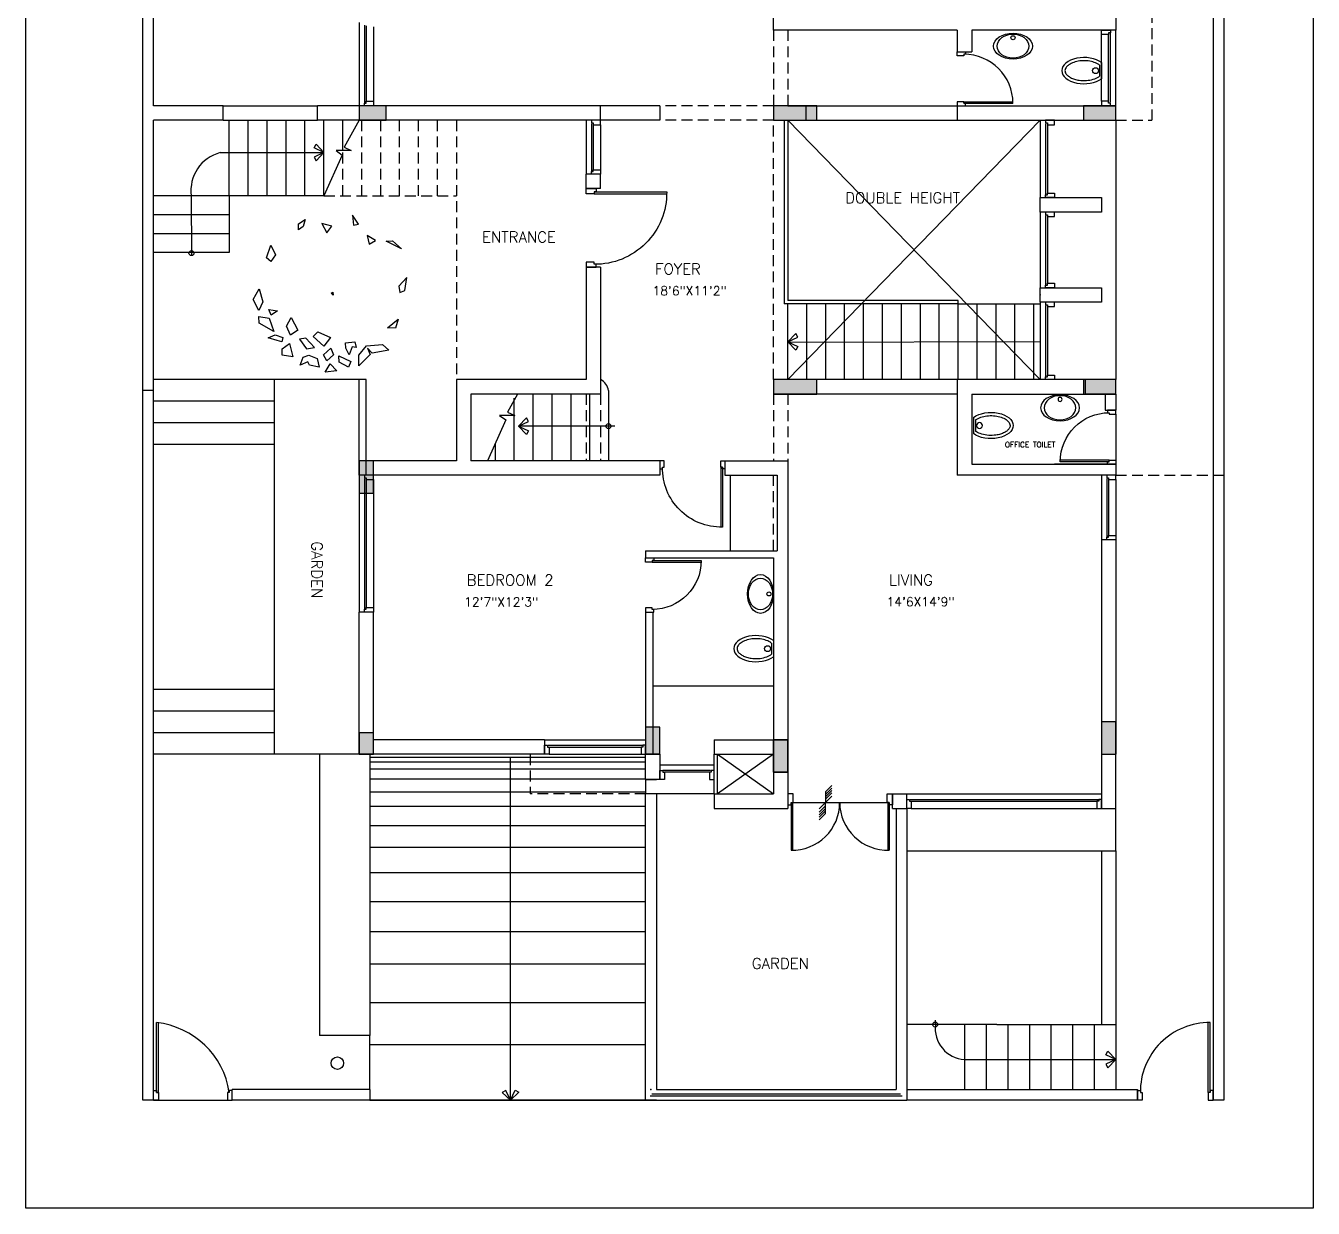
# Model space of a CAD drawing. Header units: inches. Extents: x 26246 to 28973, y 2110 to 3144.
# Drawn here: x 26874 to 27588, y 2110 to 2767 of the extents above; entities that cross this region are included whole.
import ezdxf

# ---------------------------------------------------------------- set-up
doc = ezdxf.new("R2010")
doc.units = ezdxf.units.IN
doc.header["$LTSCALE"] = 6
doc.header["$MEASUREMENT"] = 0
doc.linetypes.add('HIDDEN', pattern=[0.375, 0.25, -0.125])
doc.layers.get('0').update_dxf_attribs({"color": 8, "linetype": 'CONTINUOUS'})
doc.layers.get('Defpoints').update_dxf_attribs({"color": 8, "linetype": 'CONTINUOUS'})
for name, color, linetype in [('col', 2, 'CONTINUOUS'), ('door', 5, 'CONTINUOUS'), ('ELEVATION1', 8, 'HIDDEN'), ('FRAME', 3, 'CONTINUOUS'), ('FURN', 32, 'CONTINUOUS'), ('HATCH', 253, 'CONTINUOUS'), ('LANDSCAPE', 8, 'CONTINUOUS'), ('SILL', 5, 'CONTINUOUS'), ('SITE', 6, 'CONTINUOUS'), ('stair', 40, 'CONTINUOUS'), ('TEXT', 3, 'CONTINUOUS'), ('WALL', 7, 'CONTINUOUS'), ('window', 4, 'CONTINUOUS')]:
    doc.layers.add(name, color=color, linetype=linetype)
doc.styles.add('ATTR', font='romans.shx', dxfattribs={"width": 0.8, "height": 0.7})
doc.styles.add('SIMPLEX', font='simplex.shx', dxfattribs={"height": 6})

# ---------------------------------------------------------------- blocks, each defined once
blk = doc.blocks.new('FRAME')
at = {"layer": 'FRAME', "lineweight": -2}
for p, q in [((-2.5, 4), (-2.5, 0)), ((-1.5, 4), (-2.5, 4)), ((-2.5, 0), (0, 0)), ((-1.5, 5), (-1.5, 4)), ((0, 5), (-1.5, 5)), ((0, 0), (0, 5))]:
    blk.add_line(p, q, dxfattribs=at)
blk = doc.blocks.new('DOOR')
at = {"layer": 'door'}
for p, q in [((-2.5, 4), (-2.5, 39.99)), ((-1.5, 4), (-1.5, 39.99))]:
    blk.add_line(p, q, dxfattribs=at)
blk.add_arc((-1.99, 4.48), 35.51, 89.21121, 180.76668, dxfattribs=at)
at = {"layer": 'FRAME', "xscale": -1}
blk.add_blockref('FRAME', (-39, 0), dxfattribs=at)
at = {"layer": 'FRAME'}
blk.add_blockref('FRAME', (0, 0), dxfattribs=at)
blk = doc.blocks.new('DOOR1')
at = {"layer": 'door'}
for p, q in [((-2.5, 4), (-2.5, 33.99)), ((-1.5, 4), (-1.5, 33.99))]:
    blk.add_line(p, q, dxfattribs=at)
blk.add_arc((-1.49, 3.98), 30.01, 90.01877, 179.95469, dxfattribs=at)
at = {"layer": 'FRAME', "xscale": -1}
blk.add_blockref('FRAME', (-33, 0), dxfattribs=at)
at = {"layer": 'FRAME'}
blk.add_blockref('FRAME', (0, 0), dxfattribs=at)
blk = doc.blocks.new('SINK')
at = {"layer": 'FURN'}
blk.add_circle((0, -9.88), 0.939, dxfattribs=at)
for major_axis, ratio in [((9, 0), 0.666667), ((7.31, 0), 0.765268)]:
    blk.add_ellipse((0, -6), major_axis=major_axis, ratio=ratio, dxfattribs=at)
blk = doc.blocks.new('WC')
at = {"layer": 'FURN'}
for p, q in [((20.28, 0.74), (20.28, -5.44)), ((21.34, 2.15), (21.34, -6.85))]:
    blk.add_line(p, q, dxfattribs=at)
blk.add_circle((18.07, -2.35), 1.64, dxfattribs=at)
blk.add_ellipse((11.66, -2.35), major_axis=(12.32, 0), ratio=0.590185, start_param=0.666986, end_param=5.616199, dxfattribs=at)
blk.add_open_spline([(20.28, 0.74), (19.86, 1.05), (19.37, 1.36), (17.92, 2.08), (16.88, 2.45), (14.61, 2.97), (13.39, 3.12), (10.92, 3.18), (9.68, 3.1), (7.33, 2.69), (6.22, 2.37), (4.28, 1.57), (3.45, 1.08), (2.33, 0.18), (1.96, -0.22), (1.42, -1.01), (1.26, -1.39), (1.08, -2.1), (1.07, -2.45), (1.2, -3.16), (1.34, -3.53), (1.82, -4.31), (2.16, -4.71), (3.06, -5.49), (3.61, -5.87), (4.9, -6.55), (5.63, -6.85), (7.22, -7.35), (8.08, -7.54), (10.27, -7.86), (11.64, -7.91), (14.31, -7.73), (15.61, -7.49), (17.95, -6.78), (18.98, -6.31), (19.98, -5.66), (20.13, -5.55), (20.28, -5.44)], degree=3, knots=[0.666986, 0.666986, 0.666986, 0.666986, 0.870667, 0.870667, 1.198761, 1.198761, 1.526855, 1.526855, 1.854949, 1.854949, 2.183043, 2.183043, 2.511137, 2.511137, 2.756166, 2.756166, 3.001195, 3.001195, 3.246224, 3.246224, 3.491253, 3.491253, 3.736282, 3.736282, 3.981311, 3.981311, 4.22634, 4.22634, 4.471369, 4.471369, 4.829101, 4.829101, 5.186834, 5.186834, 5.544567, 5.544567, 5.616199, 5.616199, 5.616199, 5.616199], dxfattribs=at)
blk = doc.blocks.new('DEC3')
for p, q in [((29.357, -38.501), (33.069, -35.906)), ((33.069, -35.906), (34.757, -39.367)), ((29.02, -47.153), (29.357, -38.501)), ((34.757, -39.367), (29.02, -47.153))]:
    blk.add_line(p, q)
for points in [[(4.724, 57.536), (1.35, 54.076), (2.362, 47.587), (11.136, 52.778)], [(-23.621, 52.778), (-27.333, 49.317), (-21.259, 44.991), (-11.81, 49.317)], [(-11.473, 55.806), (-9.448, 50.615), (-4.049, 48.019), (-2.362, 50.615), (-5.399, 52.345)], [(19.234, 53.21), (16.535, 47.587), (18.559, 43.693), (24.633, 41.098), (30.032, 44.558), (23.958, 48.452), (21.596, 47.587)], [(-30.37, 46.289), (-39.143, 43.693), (-41.505, 35.041), (-32.732, 39.8)], [(-25.645, 40.665), (-20.584, 36.771), (-21.596, 42.395)], [(-1.35, 42.828), (-8.099, 40.232), (-10.123, 33.311), (0, 36.339)], [(5.399, 40.232), (14.173, 41.53), (17.547, 36.771), (8.099, 36.339)], [(35.769, 44.126), (34.082, 37.204), (41.168, 37.204)], [(11.136, 31.58), (11.136, 26.822), (20.584, 23.361), (21.596, 31.148)], [(30.707, 37.204), (25.983, 35.906), (26.32, 28.552), (31.045, 30.715)], [(37.794, 31.58), (34.419, 28.552), (43.53, 25.091), (45.217, 29.417)], [(39.143, 22.496), (34.082, 20.765), (31.045, 18.17), (35.431, 12.978), (39.143, 15.141), (36.781, 16.872)], [(49.941, 23.361), (44.542, 17.737), (43.53, 9.085), (50.954, 0), (57.365, -0.432), (50.279, 9.95), (45.217, 9.517), (49.941, 11.681)], [(-58.04, 6.489), (-50.616, 9.085), (-49.604, 14.709), (-53.653, 15.141)], [(0, 0), (-2.025, 0), (-1.687, -1.297)], [(-51.628, -16.006), (-54.665, -19.034), (-53.653, -24.658), (-50.954, -19.899)], [(45.217, -11.247), (46.23, -21.197), (49.266, -15.141)], [(-42.855, -31.147), (-35.431, -28.984), (-36.444, -35.04)], [(-25.645, -46.721), (-23.621, -49.749), (-31.382, -51.479)], [(-13.16, -48.451), (-7.761, -44.99), (-6.411, -50.181)], [(-0.337, -55.373), (2.7, -58.834), (11.473, -59.266)]]:
    blk.add_lwpolyline(points, close=True)
at = {"style": 'ATTR', "width": 0.8, "flags": 9}
blk.add_attdef('ESTCODE', (0, 0), '', height=0.7, dxfattribs=at)

msp = doc.modelspace()

# ---------------------------------------------------------------- hatches: boundary and pattern name
at = {"layer": 'col'}
msp.add_hatch(color=256, dxfattribs=at).paths.add_polyline_path([(27460.77, 2570.12), (27460.77, 2562.12), (27478.77, 2562.12), (27478.77, 2570.12)])
msp.add_hatch(color=256, dxfattribs=at).paths.add_polyline_path([(27460.77, 2570.12), (27460.77, 2562.12), (27478.77, 2562.12), (27478.77, 2570.12)])
msp.add_hatch(color=256, dxfattribs=at).paths.add_polyline_path([(27460.77, 2570.12), (27460.77, 2562.12), (27478.77, 2562.12), (27478.77, 2570.12)])
at = {"layer": 'HATCH', "lineweight": -2}
for points in [[(27073.77, 2714.12), (27073.77, 2722.12), (27058.77, 2722.12), (27058.77, 2714.12)], [(27288.77, 2714.12), (27312.77, 2714.12), (27312.77, 2722.12), (27288.77, 2722.12)], [(27478.77, 2714.12), (27478.77, 2722.12), (27460.77, 2722.12), (27460.77, 2714.12)], [(27288.81, 2562.12), (27312.81, 2562.12), (27312.81, 2570.12), (27288.81, 2570.12)], [(27460.77, 2570.12), (27460.77, 2562.12), (27478.77, 2562.12), (27478.77, 2570.12)], [(27066.77, 2525.12), (27058.77, 2525.12), (27058.77, 2507.12), (27066.77, 2507.12)], [(27470.77, 2362.12), (27478.77, 2362.12), (27478.77, 2380.12), (27470.77, 2380.12)], [(27058.77, 2362.12), (27066.77, 2362.12), (27066.77, 2374.12), (27058.77, 2374.12)], [(27217.77, 2362.12), (27225.77, 2362.12), (27225.77, 2377.12), (27217.77, 2377.12)], [(27296.77, 2370.12), (27288.77, 2370.12), (27288.77, 2352.12), (27296.77, 2352.12)]]:
    msp.add_hatch(color=256, dxfattribs=at).paths.add_polyline_path(points)

# ---------------------------------------------------------------- linework, layer by layer
at = {"layer": 'col', "lineweight": -2}
for points in [[(27073.77, 2714.12), (27073.77, 2722.12), (27058.77, 2722.12), (27058.77, 2714.12)], [(27288.77, 2714.12), (27312.77, 2714.12), (27312.77, 2722.12), (27288.77, 2722.12)], [(27288.81, 2562.12), (27312.81, 2562.12), (27312.81, 2570.12), (27288.81, 2570.12)], [(27058.77, 2362.12), (27066.77, 2362.12), (27066.77, 2374.12), (27058.77, 2374.12)], [(27217.77, 2362.12), (27225.77, 2362.12), (27225.77, 2377.12), (27217.77, 2377.12)], [(27288.77, 2370.12), (27296.77, 2370.12), (27296.77, 2352.12), (27288.77, 2352.12)]]:
    msp.add_lwpolyline(points, close=True, dxfattribs=at)
at = {"layer": 'col'}
for points in [[(27478.77, 2714.12), (27478.77, 2722.12), (27460.77, 2722.12), (27460.77, 2714.12)], [(27478.77, 2714.12), (27478.77, 2722.12), (27460.77, 2722.12), (27460.77, 2714.12)], [(27460.77, 2570.12), (27460.77, 2562.12), (27478.77, 2562.12), (27478.77, 2570.12)], [(27460.77, 2570.12), (27460.77, 2562.12), (27478.77, 2562.12), (27478.77, 2570.12)], [(27460.77, 2570.12), (27460.77, 2562.12), (27478.77, 2562.12), (27478.77, 2570.12)], [(27460.77, 2570.12), (27460.77, 2562.12), (27478.77, 2562.12), (27478.77, 2570.12)], [(27066.77, 2525.12), (27058.77, 2525.12), (27058.77, 2507.12), (27066.77, 2507.12)], [(27470.77, 2362.12), (27478.77, 2362.12), (27478.77, 2380.12), (27470.77, 2380.12)], [(27470.77, 2362.12), (27478.77, 2362.12), (27478.77, 2380.12), (27470.77, 2380.12)], [(27296.77, 2370.12), (27288.77, 2370.12), (27288.77, 2352.12), (27296.77, 2352.12)]]:
    msp.add_lwpolyline(points, close=True, dxfattribs=at)
at = {"layer": 'Defpoints', "lineweight": -2, "ltscale": 10}
msp.add_lwpolyline([(26873.8, 3144.25), (27588.33, 3144.25), (27588.33, 2110.14), (26873.8, 2110.14)], close=True, dxfattribs=at)
at = {"layer": 'door'}
for p, q in [((27317.68, 2341.32), (27321.22, 2344.86)), ((27317.68, 2339.86), (27321.22, 2343.4)), ((27317.68, 2338.55), (27321.22, 2342.09)), ((27317.68, 2341.32), (27317.68, 2335.34)), ((27317.68, 2337.16), (27321.22, 2340.7)), ((27317.68, 2335.34), (27321.22, 2338.87)), ((27298.56, 2335.34), (27298.56, 2308.89)), ((27299.31, 2335.34), (27299.31, 2308.89)), ((27299.76, 2335.34), (27351.77, 2335.34)), ((27317.68, 2335.34), (27314.15, 2331.8)), ((27317.68, 2333.51), (27314.15, 2329.98)), ((27317.68, 2332.12), (27314.15, 2328.59)), ((27317.68, 2330.81), (27314.15, 2327.27)), ((27317.68, 2329.35), (27317.68, 2335.34)), ((27352.24, 2335.34), (27352.24, 2308.89)), ((27352.98, 2335.34), (27352.98, 2308.89)), ((27317.68, 2329.35), (27314.15, 2325.81))]:
    msp.add_line(p, q, dxfattribs=at)
at = {"layer": 'door', "lineweight": -2}
for p, q in [((26946.38, 2174.43), (26946.38, 2213.18)), ((26947.46, 2174.43), (26947.46, 2213.18)), ((26944.77, 2170.12), (26988.38, 2170.12))]:
    msp.add_line(p, q, dxfattribs=at)
at = {"layer": 'door', "linetype": 'Continuous', "lineweight": -2, "ltscale": 2}
msp.add_line((27064.77, 2176.12), (27064.77, 2206.12), dxfattribs=at)
at = {"layer": 'door'}
for centre, radius, start, end in [((27299.2, 2335.17), 26.28, 268.60131, 0.36141), ((27352.26, 2335.64), 26.76, 180.65931, 271.55402)]:
    msp.add_arc(centre, radius, start, end, dxfattribs=at)
at = {"layer": 'door', "lineweight": -2}
msp.add_arc((26941.5, 2167.68), 45.76, 8.47862, 83.87973, dxfattribs=at)
at = {"layer": 'ELEVATION1', "ltscale": 4}
for p, q in [((27498.77, 2810.12), (27498.77, 2714.12)), ((27478.77, 2714.12), (27498.77, 2714.12)), ((27478.77, 2517.12), (27538.77, 2517.12)), ((27153.77, 2362.12), (27153.77, 2340.15)), ((27217.77, 2340.15), (27153.77, 2340.15))]:
    msp.add_line(p, q, dxfattribs=at)
at = {"layer": 'ELEVATION1', "color": 8, "ltscale": 4}
for p, q in [((27288.77, 2764.12), (27288.77, 2722.12)), ((27296.77, 2764.12), (27296.77, 2722.12)), ((27288.77, 2722.08), (27225.76, 2722.09)), ((27060.27, 2672.12), (27060.27, 2714.12)), ((27070.77, 2672.12), (27070.77, 2714.12)), ((27081.27, 2672.12), (27081.27, 2714.12)), ((27091.77, 2672.12), (27091.77, 2714.12)), ((27102.27, 2672.12), (27102.27, 2714.12)), ((27112.77, 2714.12), (27112.77, 2570.12)), ((27288.77, 2714.08), (27225.76, 2714.09)), ((27288.81, 2570.12), (27288.83, 2714.08)), ((27049.77, 2672.12), (27049.77, 2697.27)), ((27039.27, 2672.12), (27112.77, 2672.12)), ((27184.75, 2562.12), (27184.75, 2525.12)), ((27192.75, 2562.12), (27192.75, 2525.12)), ((27288.81, 2562.1), (27288.81, 2525.12)), ((27296.81, 2562.1), (27296.81, 2525.12)), ((27288.77, 2475.12), (27288.77, 2517.12))]:
    msp.add_line(p, q, dxfattribs=at)
at = {"layer": 'ELEVATION1', "color": 8, "linetype": 'Continuous', "lineweight": -2, "ltscale": 2}
for p, q in [((27296.77, 2714.12), (27436.77, 2570.12)), ((27436.77, 2714.12), (27296.77, 2570.12)), ((27288.77, 2362.12), (27257.77, 2340.12)), ((27257.77, 2362.12), (27288.77, 2340.12))]:
    msp.add_line(p, q, dxfattribs=at)
at = {"layer": 'ELEVATION1', "linetype": 'Continuous', "lineweight": -2, "ltscale": 2}
for p, q in [((27255.77, 2340.12), (27255.77, 2362.12)), ((27257.77, 2340.12), (27257.77, 2362.12))]:
    msp.add_line(p, q, dxfattribs=at)
at = {"layer": 'FURN', "lineweight": -2, "ltscale": 10}
for p, q in [((26983.27, 2722.12), (27035.77, 2722.12)), ((26983.27, 2714.12), (27035.77, 2714.12))]:
    msp.add_line(p, q, dxfattribs=at)
at = {"layer": 'FURN', "lineweight": -2}
msp.add_line((27264.77, 2517.12), (27264.77, 2475.12), dxfattribs=at)
at = {"layer": 'FURN'}
msp.add_line((27221.77, 2400.11), (27288.77, 2400.12), dxfattribs=at)
at = {"layer": 'FURN', "color": 5, "linetype": 'Continuous', "lineweight": -2, "ltscale": 2}
msp.add_line((27217.77, 2170.12), (27064.77, 2170.12), dxfattribs=at)
at = {"layer": 'HATCH', "linetype": 'Continuous', "lineweight": -2, "ltscale": 2}
msp.add_circle((27046.72, 2190.67), 3.5, dxfattribs=at)
at = {"layer": 'SILL'}
for p, q in [((27294.77, 2714.12), (27294.77, 2612.12)), ((27296.77, 2714.12), (27296.77, 2614.12)), ((27478.77, 2714.12), (27478.77, 2570.12)), ((27391.27, 2612.12), (27294.77, 2612.12)), ((27391.27, 2614.12), (27296.77, 2614.12)), ((27391.27, 2612.12), (27391.27, 2614.12)), ((27478.77, 2550.85), (27478.77, 2525.4))]:
    msp.add_line(p, q, dxfattribs=at)
at = {"layer": 'SITE', "linetype": 'Continuous'}
for p, q in [((27532.77, 3074.12), (27532.77, 2170.12)), ((27538.77, 3074.12), (27538.77, 2170.12)), ((26938.77, 2170.12), (26938.77, 2564.12)), ((26944.77, 2170.12), (26944.77, 2564.12)), ((27217.77, 2348.12), (27223.77, 2348.12)), ((27217.77, 2348.12), (27217.77, 2340.12)), ((27217.77, 2170.12), (27217.77, 2340.12)), ((27255.77, 2340.12), (27217.77, 2340.12)), ((27223.77, 2340.12), (27223.77, 2176.12)), ((27356.77, 2332.12), (27356.77, 2176.12)), ((27362.77, 2332.12), (27362.77, 2170.12)), ((27064.77, 2176.12), (26988.38, 2176.12)), ((26988.38, 2170.12), (26988.38, 2176.12)), ((27064.77, 2176.12), (27064.77, 2170.12)), ((27223.77, 2176.12), (27356.77, 2176.12)), ((27362.77, 2176.12), (27490.77, 2176.12)), ((27490.77, 2176.12), (27490.77, 2170.12)), ((26944.77, 2170.12), (26938.77, 2170.12)), ((27064.77, 2170.12), (26988.38, 2170.12)), ((27217.77, 2170.12), (27362.77, 2170.12)), ((27223.77, 2170.12), (27217.77, 2170.12)), ((27490.77, 2170.12), (27362.77, 2170.12)), ((27538.77, 2170.12), (27532.77, 2170.12))]:
    msp.add_line(p, q, dxfattribs=at)
msp.add_point((27220.77, 2176.12), dxfattribs=at)
at = {"layer": 'stair'}
for p, q in [((27225.76, 2722.09), (27192.75, 2722.09)), ((27225.76, 2722.09), (27225.76, 2714.09)), ((27296.77, 2722.08), (27390.77, 2722.08)), ((26986.77, 2672.12), (26986.77, 2714.12)), ((26997.27, 2672.12), (26997.27, 2714.12)), ((27007.77, 2672.12), (27007.77, 2714.12)), ((27018.27, 2672.12), (27018.27, 2714.12)), ((27028.77, 2672.12), (27028.77, 2714.12)), ((27039.27, 2672.12), (27039.27, 2714.12)), ((27049.77, 2697.27), (27049.77, 2714.12)), ((27225.76, 2714.09), (27192.75, 2714.09)), ((27296.77, 2714.12), (27390.77, 2714.12)), ((27039.27, 2672.12), (26944.77, 2672.12)), ((26986.77, 2672.12), (26986.77, 2640.62)), ((26986.77, 2661.62), (26944.77, 2661.62)), ((26986.77, 2651.12), (26944.77, 2651.12)), ((26986.77, 2640.62), (26944.77, 2640.62)), ((27296.77, 2570.12), (27296.77, 2612.12)), ((27307.27, 2570.12), (27307.27, 2612.12)), ((27317.77, 2570.12), (27317.77, 2612.12)), ((27328.27, 2570.12), (27328.27, 2612.12)), ((27338.77, 2570.12), (27338.77, 2612.12)), ((27349.27, 2570.12), (27349.27, 2612.12)), ((27359.77, 2570.12), (27359.77, 2612.12)), ((27370.27, 2570.12), (27370.27, 2612.12)), ((27380.77, 2570.12), (27380.77, 2612.12)), ((27391.27, 2570.12), (27391.27, 2612.12)), ((27391.27, 2612.12), (27436.77, 2612.12)), ((27401.77, 2570.12), (27401.77, 2612.12)), ((27412.27, 2570.12), (27412.27, 2612.12)), ((27422.77, 2570.12), (27422.77, 2612.12)), ((27433.27, 2570.12), (27433.27, 2612.12)), ((27011.77, 2570.12), (26944.77, 2570.12)), ((27011.77, 2362.12), (27011.77, 2570.12)), ((27058.77, 2570.12), (27011.77, 2570.12)), ((27390.77, 2570.12), (27290.81, 2570.12)), ((27011.77, 2558.12), (26944.77, 2558.12)), ((27144.74, 2559.83), (27144.74, 2525.12)), ((27155.24, 2562.12), (27155.24, 2525.12)), ((27165.74, 2562.12), (27165.74, 2525.12)), ((27176.24, 2562.12), (27176.24, 2525.12)), ((27186.68, 2562.12), (27186.74, 2525.12)), ((27197.24, 2564.12), (27197.24, 2525.12)), ((27390.77, 2562.1), (27288.81, 2562.1)), ((27011.77, 2546.12), (26944.77, 2546.12)), ((27011.77, 2534.12), (26944.77, 2534.12)), ((27134.24, 2534.56), (27134.24, 2525.12)), ((27011.77, 2398.12), (26944.77, 2398.12)), ((27011.77, 2386.12), (26944.77, 2386.12)), ((27011.77, 2374.12), (26944.77, 2374.12)), ((27014.77, 2362.12), (26944.77, 2362.12)), ((27058.77, 2362.12), (27014.77, 2362.12)), ((27036.77, 2362.12), (27036.77, 2206.12)), ((27064.77, 2362.12), (27064.77, 2206.12)), ((27478.77, 2308.6), (27478.77, 2332.12)), ((27362.77, 2308.6), (27478.77, 2308.6)), ((27470.77, 2308.6), (27470.77, 2212.16)), ((27478.77, 2308.6), (27478.77, 2212.12)), ((27412.77, 2212.12), (27362.77, 2212.12)), ((27394.77, 2212.12), (27394.77, 2176.12)), ((27406.77, 2212.12), (27406.77, 2176.12)), ((27412.77, 2212.12), (27478.77, 2212.12)), ((27418.77, 2212.12), (27418.77, 2176.12)), ((27430.77, 2212.12), (27430.77, 2176.12)), ((27442.77, 2212.12), (27442.77, 2176.12)), ((27454.77, 2212.12), (27454.77, 2176.12)), ((27466.77, 2212.12), (27466.77, 2176.12)), ((27478.77, 2212.12), (27478.77, 2176.12)), ((27064.77, 2206.12), (27036.77, 2206.12))]:
    msp.add_line(p, q, dxfattribs=at)
at = {"layer": 'stair', "color": 5}
for p, q in [((26981.77, 2696.12), (27039.27, 2696.12)), ((26981.77, 2696.12), (27039.27, 2696.12)), ((26965.69, 2672.12), (26965.76, 2638.93)), ((26965.69, 2672.12), (26965.76, 2638.93)), ((27436.77, 2591.02), (27296.77, 2590.81)), ((27200.66, 2544.31), (27147.24, 2544.31)), ((27142.87, 2170.12), (27142.87, 2360.29)), ((27378.69, 2212.12), (27378.69, 2214.49)), ((27394.77, 2192.74), (27478.77, 2192.74)), ((27064.77, 2170.12), (27217.77, 2170.12))]:
    msp.add_line(p, q, dxfattribs=at)
at = {"layer": 'stair', "color": 8}
for p, q in [((27217.77, 2360.27), (27064.77, 2360.27)), ((27217.77, 2357.69), (27064.77, 2357.69)), ((27217.77, 2353.82), (27064.77, 2353.82)), ((27217.77, 2348.4), (27064.77, 2348.4)), ((27217.77, 2341.17), (27064.77, 2341.17)), ((27217.77, 2333.07), (27064.77, 2333.07)), ((27217.77, 2322.38), (27064.77, 2322.38)), ((27217.77, 2310.36), (27064.77, 2310.36)), ((27217.77, 2296.34), (27064.77, 2296.34)), ((27217.77, 2280.31), (27064.77, 2280.31)), ((27217.77, 2263.62), (27064.77, 2263.62)), ((27217.77, 2245.58), (27064.77, 2245.58)), ((27217.77, 2224.22), (27064.77, 2224.22)), ((27217.77, 2200.84), (27064.77, 2200.84))]:
    msp.add_line(p, q, dxfattribs=at)
at = {"layer": 'stair'}
for points in [[(27058.77, 2714.12), (27050.44, 2699.12), (27054.42, 2697.27), (27046.02, 2697.27), (27049.47, 2694.75), (27039.27, 2672.12)], [(27146.73, 2562.12), (27141.16, 2552.12), (27145.14, 2550.27), (27136.74, 2550.27), (27140.19, 2547.75), (27129.98, 2525.12)]]:
    msp.add_lwpolyline(points, dxfattribs=at)
at = {"layer": 'stair', "color": 5}
for points in [[(27039.27, 2696.12), (27033.79, 2698.71), (27034.88, 2700.75), (27039.27, 2696.12)], [(27039.27, 2696.12), (27033.79, 2698.71), (27034.88, 2700.75), (27039.27, 2696.12)], [(27039.27, 2696.12), (27033.79, 2693.53), (27034.88, 2691.5), (27039.27, 2696.12)], [(27039.27, 2696.12), (27033.79, 2693.53), (27034.88, 2691.5), (27039.27, 2696.12)], [(27296.77, 2591.12), (27302.25, 2593.71), (27301.16, 2595.75), (27296.77, 2591.12)], [(27296.77, 2591.12), (27302.25, 2588.53), (27301.16, 2586.5), (27296.77, 2591.12)], [(27147.24, 2544.31), (27152.72, 2546.9), (27151.63, 2548.94), (27147.24, 2544.31)], [(27147.24, 2544.31), (27152.72, 2541.72), (27151.63, 2539.69), (27147.24, 2544.31)], [(27478.77, 2192.74), (27473.29, 2195.33), (27474.38, 2197.36), (27478.77, 2192.74)], [(27478.77, 2192.74), (27473.29, 2190.14), (27474.38, 2188.11), (27478.77, 2192.74)], [(27142.87, 2170.12), (27140.19, 2175.56), (27138.17, 2174.44), (27142.87, 2170.12)], [(27142.87, 2170.12), (27145.37, 2175.64), (27147.42, 2174.59), (27142.87, 2170.12)]]:
    msp.add_lwpolyline(points, dxfattribs=at)
for centre in [(26965.76, 2640.32), (26965.76, 2640.32), (27197.24, 2544.31), (27378.49, 2212.12)]:
    msp.add_circle(centre, 1.39, dxfattribs=at)
for centre, radius, start, end in [((26987.19, 2675.11), 21.71, 104.46612, 187.89692), ((26987.19, 2675.11), 21.71, 104.46612, 187.89692), ((27395.7, 2209.87), 17.16, 172.45754, 266.88019)]:
    msp.add_arc(centre, radius, start, end, dxfattribs=at)
at = {"layer": 'stair'}
msp.add_arc((27188.68, 2562.44), 8.73, 11.13016, 61.72155, dxfattribs=at)
at = {"layer": 'WALL', "lineweight": -2, "ltscale": 10}
for p, q in [((27288.77, 2764.12), (27288.77, 2966.12)), ((26938.77, 2564.12), (26938.77, 2890.12)), ((26944.77, 2722.12), (26944.77, 2890.12)), ((27390.77, 2764.12), (27390.77, 2752.12)), ((27398.77, 2764.12), (27398.77, 2752.12)), ((26983.27, 2714.12), (26983.27, 2722.12)), ((27035.77, 2714.12), (27035.77, 2722.12)), ((27306.77, 2722.12), (27306.77, 2714.12)), ((27390.77, 2722.12), (27390.77, 2714.12)), ((27390.77, 2722.12), (27478.77, 2722.12)), ((27478.77, 2714.12), (27478.77, 2722.12)), ((26944.77, 2564.12), (26944.77, 2714.12)), ((27390.77, 2714.12), (27478.77, 2714.12)), ((27192.75, 2684.12), (27184.75, 2684.12)), ((27192.75, 2676.12), (27184.75, 2676.12)), ((27192.75, 2632.47), (27184.75, 2632.47)), ((27184.75, 2632.47), (27184.75, 2570.12)), ((27390.77, 2570.12), (27390.77, 2517.12)), ((27468.77, 2570.12), (27461.77, 2570.12)), ((26944.77, 2564.12), (26938.77, 2564.12)), ((27398.77, 2562.12), (27470.77, 2562.12)), ((27398.77, 2562.12), (27398.77, 2523.12)), ((27478.77, 2562.12), (27461.77, 2562.12)), ((27472.77, 2553.12), (27478.77, 2553.12)), ((27225.77, 2525.12), (27225.77, 2517.12)), ((27261.77, 2525.12), (27296.77, 2525.12)), ((27261.77, 2525.12), (27261.77, 2517.12)), ((27261.77, 2517.12), (27290.77, 2517.12)), ((27217.77, 2475.12), (27290.77, 2475.12)), ((27217.77, 2471.12), (27288.77, 2471.12)), ((27255.77, 2370.12), (27288.77, 2370.12)), ((27255.77, 2370.12), (27255.77, 2362.12)), ((27217.77, 2362.12), (27225.77, 2362.12)), ((27255.77, 2362.12), (27288.77, 2362.12)), ((27470.77, 2362.12), (27478.77, 2362.12))]:
    msp.add_line(p, q, dxfattribs=at)
at = {"layer": 'WALL'}
for p, q in [((27478.77, 2780.12), (27478.77, 2764.12)), ((27390.77, 2764.12), (27288.77, 2764.12)), ((27478.77, 2764.12), (27398.77, 2764.12)), ((27390.77, 2752.12), (27398.77, 2752.12)), ((26983.27, 2722.12), (26944.77, 2722.12)), ((27192.75, 2722.09), (27035.77, 2722.12)), ((27192.75, 2714.09), (27192.75, 2722.09)), ((26983.27, 2714.12), (26944.77, 2714.12)), ((27192.75, 2714.12), (27035.77, 2714.12)), ((27184.75, 2676.12), (27184.75, 2684.12)), ((27192.75, 2676.12), (27192.75, 2684.12)), ((27192.75, 2632.47), (27192.75, 2562.12)), ((27478.77, 2617.12), (27478.77, 2611.12)), ((27058.77, 2517.12), (27058.77, 2570.12)), ((27062.77, 2570.12), (27058.77, 2570.12)), ((27062.77, 2517.12), (27062.77, 2570.12)), ((27184.75, 2570.12), (27112.77, 2570.12)), ((27112.77, 2570.12), (27112.77, 2525.12)), ((27436.77, 2570.12), (27390.77, 2570.12)), ((27478.77, 2570.12), (27436.77, 2570.12)), ((27461.77, 2570.12), (27461.77, 2562.12)), ((27192.75, 2562.12), (27120.77, 2562.12)), ((27120.77, 2562.12), (27120.77, 2525.12)), ((27112.77, 2525.12), (27066.83, 2525.12)), ((27225.77, 2525.12), (27120.77, 2525.12)), ((27296.77, 2525.12), (27296.77, 2370.12)), ((27398.77, 2523.12), (27478.77, 2523.12)), ((27478.77, 2523.12), (27444.77, 2523.12)), ((27478.77, 2523.12), (27478.77, 2517.12)), ((27066.77, 2517.12), (27058.77, 2517.12)), ((27225.77, 2517.12), (27066.77, 2517.12)), ((27290.77, 2517.12), (27290.77, 2475.12)), ((27478.77, 2517.12), (27390.77, 2517.12)), ((27478.77, 2481.12), (27470.77, 2481.12)), ((27470.77, 2481.12), (27470.77, 2362.12)), ((27478.77, 2481.12), (27478.77, 2362.12)), ((27217.77, 2475.12), (27217.77, 2471.12)), ((27217.77, 2475.12), (27217.77, 2471.12)), ((27288.77, 2471.12), (27288.77, 2370.12)), ((27058.77, 2362.12), (27058.77, 2441.12)), ((27066.77, 2441.12), (27058.77, 2441.12)), ((27066.77, 2370.12), (27066.77, 2441.12)), ((27217.77, 2441.12), (27221.77, 2441.12)), ((27217.77, 2441.12), (27217.77, 2362.12)), ((27221.77, 2441.12), (27221.77, 2362.12)), ((27161.77, 2370.12), (27066.77, 2370.12)), ((27161.77, 2370.12), (27161.77, 2362.12)), ((27296.77, 2370.12), (27296.77, 2332.12)), ((27161.77, 2362.12), (27058.77, 2362.12)), ((27225.77, 2362.12), (27217.77, 2362.12)), ((27217.77, 2348.12), (27217.77, 2362.12)), ((27225.77, 2362.12), (27225.77, 2348.12)), ((27288.77, 2362.12), (27288.77, 2340.12)), ((27470.77, 2362.12), (27470.77, 2332.16)), ((27478.77, 2332.12), (27478.77, 2362.12)), ((27225.77, 2348.12), (27217.77, 2348.12)), ((27255.77, 2340.12), (27288.77, 2340.12)), ((27255.77, 2340.12), (27255.77, 2332.12)), ((27255.77, 2332.12), (27296.77, 2332.12)), ((27470.77, 2332.16), (27478.77, 2332.12))]:
    msp.add_line(p, q, dxfattribs=at)
at = {"layer": 'WALL', "linetype": 'Continuous', "lineweight": -2, "ltscale": 2}
for p, q in [((27354.77, 2340.12), (27362.77, 2340.12)), ((27354.77, 2332.12), (27354.77, 2340.12)), ((27362.77, 2332.12), (27362.77, 2340.12)), ((27354.77, 2332.12), (27362.77, 2332.12))]:
    msp.add_line(p, q, dxfattribs=at)
at = {"layer": 'WALL'}
for points in [[(27436.77, 2671.12), (27470.77, 2671.12), (27470.77, 2663.12), (27436.77, 2663.12)], [(27436.77, 2621.12), (27470.77, 2621.12), (27470.77, 2613.12), (27436.77, 2613.12)]]:
    msp.add_lwpolyline(points, close=True, dxfattribs=at)
at = {"layer": 'WALL', "lineweight": -2, "ltscale": 10}
for points in [[(27472.77, 2562.12), (27472.77, 2553.12)], [(27478.77, 2562.12), (27478.77, 2553.12)]]:
    msp.add_lwpolyline(points, dxfattribs=at)
at = {"layer": 'window', "color": 5}
for p, q in [((27058.77, 2768.4), (27058.77, 2722.12)), ((27066.77, 2765.9), (27066.77, 2724.62)), ((27470.77, 2724.62), (27470.77, 2761.62)), ((27478.77, 2722.12), (27478.77, 2764.12)), ((26983.27, 2722.12), (27035.77, 2722.12)), ((26983.27, 2714.12), (27035.77, 2714.12)), ((27184.75, 2714.12), (27184.75, 2684.12)), ((27192.75, 2711.62), (27192.75, 2686.62)), ((27436.77, 2714.12), (27436.77, 2671.12)), ((27436.77, 2663.12), (27436.77, 2621.12)), ((27436.77, 2613.12), (27436.77, 2570.12)), ((27470.77, 2517.12), (27470.77, 2481.12)), ((27066.77, 2514.62), (27066.77, 2443.62)), ((27478.77, 2514.62), (27478.77, 2483.62)), ((27058.77, 2507.12), (27058.77, 2441.12)), ((27161.77, 2370.12), (27217.77, 2370.12)), ((27164.27, 2362.12), (27215.27, 2362.12)), ((27255.77, 2356.12), (27225.77, 2356.12)), ((27362.77, 2340.12), (27470.77, 2340.12)), ((27365.27, 2332.12), (27478.77, 2332.12)), ((27220.27, 2172.62), (27360.27, 2172.62)), ((27221.27, 2173.62), (27359.27, 2173.62))]:
    msp.add_line(p, q, dxfattribs=at)
at = {"layer": 'window'}
for p, q in [((27061.77, 2766.9), (27061.77, 2723.62)), ((27062.77, 2766.46), (27062.77, 2724.62)), ((27474.77, 2724.07), (27474.77, 2761.62)), ((27475.77, 2724.07), (27475.77, 2762.62)), ((27187.75, 2712.18), (27187.75, 2685.62)), ((27188.75, 2712.18), (27188.75, 2686.62)), ((27439.77, 2712.18), (27439.77, 2672.62)), ((27440.77, 2712.18), (27440.77, 2673.62)), ((27439.77, 2661.18), (27439.77, 2622.62)), ((27440.77, 2661.18), (27440.77, 2623.62)), ((27439.77, 2611.18), (27439.77, 2571.62)), ((27440.77, 2611.18), (27440.77, 2572.62)), ((27061.77, 2515.18), (27061.77, 2442.62)), ((27062.77, 2515.18), (27062.77, 2443.62)), ((27473.77, 2515.18), (27473.77, 2482.62)), ((27474.77, 2515.18), (27474.77, 2483.62)), ((27163.71, 2367.12), (27216.27, 2367.12)), ((27163.71, 2366.12), (27215.27, 2366.12)), ((27253.82, 2353.12), (27227.27, 2353.12)), ((27253.82, 2352.12), (27228.27, 2352.12)), ((27364.71, 2337.12), (27469.27, 2337.12)), ((27364.71, 2336.12), (27468.27, 2336.12))]:
    msp.add_line(p, q, dxfattribs=at)
at = {"layer": 'window', "linetype": 'Continuous', "lineweight": -2}
msp.add_point((27436.77, 2617.12), dxfattribs=at)

# ---------------------------------------------------------------- block references
at = {"layer": 'door'}
for name, p, xscale, yscale, zscale, rotation in [('DOOR1', (27390.77, 2722.12), 0.9090909090909918, 0.9090909090909918, 0.9090909090909918, 270), ('DOOR', (27184.75, 2676.12), -1.119329388559009, 1.11932938857413, 1.119329388560282, 270), ('DOOR1', (27478.77, 2523.12), -0.9090909090909918, 0.9090909090909918, 0.9090909090909091, 90), ('DOOR', (27261.77, 2525.12), -0.923076923077133, 0.923076923077133, 0.9230769230771096, 180), ('DOOR1', (27217.77, 2471.12), -0.9090909090909918, 0.9090909090909918, 0.9090909090909091, 270)]:
    msp.add_blockref(name, p, dxfattribs=dict(at, xscale=xscale, yscale=yscale, zscale=zscale, rotation=rotation))
at = {"layer": 'door', "xscale": 1.076923076922867, "yscale": 1.076923076922867, "zscale": 1.076923076922867}
msp.add_blockref('DOOR', (27532.77, 2170.12), dxfattribs=at)
at = {"layer": 'FRAME', "xscale": -1}
for p, rotation in [((27470.77, 2764.12), 270), ((27066.77, 2722.12), 90), ((27192.75, 2684.12), 90), ((27444.77, 2671.12), 90), ((27444.77, 2621.12), 90), ((27444.77, 2570.12), 90), ((27478.77, 2481.12), 90), ((27066.77, 2441.12), 90)]:
    msp.add_blockref('FRAME', p, dxfattribs=dict(at, rotation=rotation))
at = {"layer": 'FRAME'}
for p, rotation in [((27470.77, 2722.12), 270), ((27192.75, 2714.12), 89.99999999994792), ((27444.77, 2714.12), 89.99999999994789), ((27444.77, 2663.12), 89.99999999994789), ((27444.77, 2613.12), 89.99999999994789), ((27066.77, 2517.12), 90), ((27478.77, 2517.12), 89.99999999994789)]:
    msp.add_blockref('FRAME', p, dxfattribs=dict(at, rotation=rotation))
at = {"layer": 'FRAME', "xscale": -1}
for p in [(27161.77, 2362.12), (27225.77, 2348.12), (27362.77, 2332.12)]:
    msp.add_blockref('FRAME', p, dxfattribs=at)
at = {"layer": 'FRAME'}
for p in [(27217.77, 2362.12), (27255.77, 2348.12), (27470.77, 2332.12)]:
    msp.add_blockref('FRAME', p, dxfattribs=at)
at = {"layer": 'FRAME', "xscale": 1.196513317849167, "yscale": 1.196513317849167, "zscale": 1.196513317849167, "rotation": 180}
msp.add_blockref('FRAME', (27296.77, 2340.12), dxfattribs=at)
at = {"layer": 'FRAME', "extrusion": (0, 0, -1), "xscale": 1.196513317849167, "yscale": 1.196513317849167, "zscale": -1.196513317851121, "rotation": 180}
msp.add_blockref('FRAME', (-27354.77, 2340.12), dxfattribs=at)
at = {"layer": 'FRAME', "extrusion": (0, 0, -1)}
for p, xscale, yscale, zscale in [((-26944.77, 2170.12), 1.076923076922867, 1.076923076922867, -1.076923076923077), ((-26988.38, 2170.12), -1.076923076921958, 1.076923076923094, -1.076923076921958)]:
    msp.add_blockref('FRAME', p, dxfattribs=dict(at, xscale=xscale, yscale=yscale, zscale=zscale))
at = {"layer": 'FURN'}
for p, xscale, yscale, zscale, rotation in [((27421.7, 2748.03), 1.199999999999818, 1.199999999999818, 1.199999999999818, 180), ((27447.83, 2547.27), -1.199999999999818, 1.200000000000045, 1.2, 180), ((27274.37, 2451.15), 1.200000000000045, 1.200000000000045, 1.200000000000045, 90)]:
    msp.add_blockref('SINK', p, dxfattribs=dict(at, xscale=xscale, yscale=yscale, zscale=zscale, rotation=rotation))
for p in [(27449.43, 2743.98), (27267.43, 2423.12)]:
    msp.add_blockref('WC', p, dxfattribs=at)
at = {"layer": 'FURN', "xscale": -1}
msp.add_blockref('WC', (27421.17, 2546.98), dxfattribs=at)
at = {"layer": 'LANDSCAPE', "color": 125, "ltscale": 10, "xscale": -0.7586611200455169, "yscale": 0.7586611200240441, "zscale": 0.7586611200000002, "rotation": 134.9999999972802}
msp.add_blockref('DEC3', (27044.36, 2617.03), dxfattribs=at)

# ---------------------------------------------------------------- texts
at = {"layer": 'TEXT', "lineweight": -2, "ltscale": 10, "style": 'SIMPLEX'}
for s, height, p in [('DOUBLE HEIGHT', 6.05, (27328.57, 2667.99)), ('ENTRANCE', 6.05, (27127.06, 2646.29)), ('FOYER', 6.05, (27223.06, 2628.47)), ('18\'6"X11\'2"', 5, (27221.66, 2616.91)), ('OFFICE TOILET', 2.9643, (27417.24, 2532.53)), ('LIVING', 6.05, (27352.95, 2455.83)), ('LIVING', 6.05, (27352.95, 2455.83)), ('12\'7"X12\'3"', 5, (27117.09, 2444.25)), ('14\'6X14\'9"', 5, (27351.54, 2444.28))]:
    msp.add_text(s, height=height, dxfattribs=at).set_placement(p)
at = {"layer": 'TEXT', "ltscale": 100, "style": 'SIMPLEX'}
msp.add_text('GARDEN', height=6.05, rotation=270, dxfattribs=at).set_placement((27032.37, 2480.38))
for s, p in [('BEDROOM 2', (27118.49, 2455.81)), ('GARDEN', (27276.79, 2242.97))]:
    msp.add_text(s, height=6.05, dxfattribs=at).set_placement(p)

doc.saveas('drawing.dxf')
